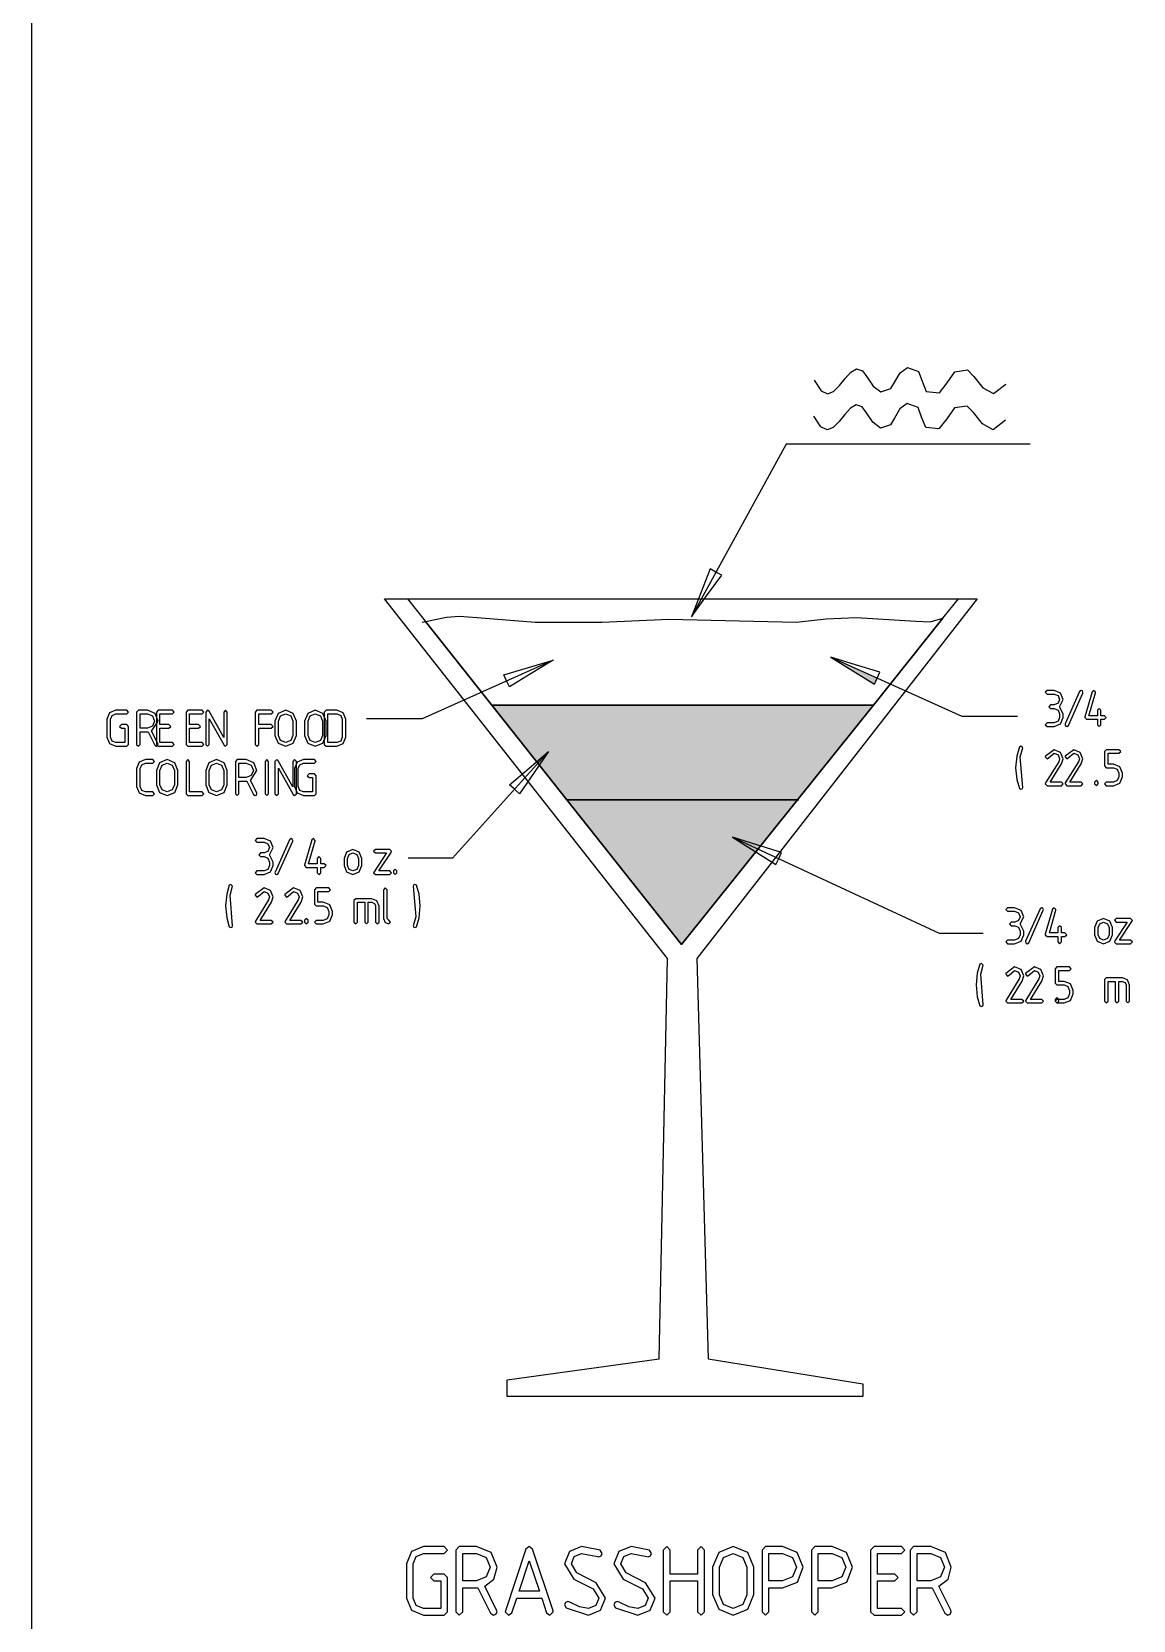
# Model space of a CAD drawing. Header units: metres. Extents: x 0 to 16.5, y 0 to 11.5.
# Drawn here: x 0.01 to 1.559, y 4.437 to 6.672 of the extents above; entities that cross this region are included whole.
import ezdxf

# ---------------------------------------------------------------- set-up
doc = ezdxf.new("R2010")
doc.units = ezdxf.units.M
for name, color, linetype in [('creme de cacao', 36, 'Continuous'), ('fresh cream', 141, 'Continuous'), ('white creme de menthe', 92, 'Continuous')]:
    doc.layers.add(name, color=color, linetype=linetype)

msp = doc.modelspace()

# ---------------------------------------------------------------- hatches: boundary and pattern name
at = {"layer": 'creme de cacao'}
h = msp.add_hatch(dxfattribs=at)
h.set_pattern_fill('TRIANG', color=256, scale=0.0084, style=0)
h.set_pattern_definition([(60, (13.34242, 6.196696), (-0.040005, 0.0692907), [0.040005, -0.040005]), (120, (13.34242, 6.196696), (-0.08001, 4e-11), [0.040005, -0.040005]), (0, (13.32242, 6.23134), (0.040005, 0.0692907), [0.040005, -0.040005])])
h.paths.add_polyline_path([(1.194, 5.7245), (0.6573, 5.7245), (0.7203, 5.6449), (0.7371, 5.6593), (0.724, 5.6402), (0.7629, 5.5911), (1.0871, 5.5911)])
h.paths.add_polyline_path([(0.7371, 5.6593), (0.7221, 5.6426), (0.724, 5.6402)], flags=17)
h.paths.add_polyline_path([(0.7371, 5.6593), (0.7203, 5.6449), (0.7221, 5.6426)], flags=17)
h.paths.add_polyline_path([(9.1243, 10.3959), (8.9564, 10.3959), (8.8401, 10.3959), (8.66, 10.3959), (8.727, 10.3112), (8.731, 10.313), (8.7271, 10.3216), (8.7618, 10.332), (8.7963, 10.3424), (8.7656, 10.3235), (8.7349, 10.3046), (8.731, 10.313), (8.727, 10.3112), (8.7515, 10.2802), (8.7516, 10.2802), (9.0314, 10.2802)])
h.paths.add_polyline_path([(8.7656, 10.3235), (8.7963, 10.3424), (8.731, 10.313), (8.731, 10.313), (8.7349, 10.3046)], flags=17)
h.paths.add_polyline_path([(8.7963, 10.3424), (8.7618, 10.332), (8.7271, 10.3216), (8.731, 10.313)], flags=17)
h.paths.add_polyline_path([(15.4997, 6.1064), (15.1024, 6.1064), (15.1024, 5.9365), (15.4997, 5.9365)])
at = {"layer": 'fresh cream'}
h = msp.add_hatch(dxfattribs=at)
h.set_pattern_fill('ZIGZAG', color=256, scale=0.01, angle=45, style=0)
h.set_pattern_definition([(45, (0.762912, 3.02701), (3e-18, 0.04490128), [0.03175, -0.03175]), (135, (0.785363, 3.04946), (-0.04490128, 3e-18), [0.03175, -0.03175])])
h.paths.add_polyline_path([(15.4997, 6.3445), (15.1024, 6.3445), (15.1024, 6.1745), (15.4997, 6.1745)])
h.paths.add_polyline_path([(10.6548, 3.1755), (10.6526, 3.1668), (10.619, 3.1802), (10.5855, 3.1937), (10.6214, 3.1893), (10.6572, 3.1848), (10.6548, 3.1755), (10.7982, 3.138), (10.7911, 3.2102), (10.7815, 3.2981), (10.2831, 3.2981), (10.2756, 3.212), (10.2699, 3.1333), (10.267, 3.0692), (10.2678, 3.027), (10.8034, 3.027), (10.804, 3.0322), (10.8036, 3.069), (10.7989, 3.131), (10.7982, 3.138)])
h.paths.add_polyline_path([(10.6548, 3.1755), (10.5855, 3.1937), (10.619, 3.1802), (10.6526, 3.1668)], flags=17)
h.paths.add_polyline_path([(10.6572, 3.1848), (10.6214, 3.1893), (10.5855, 3.1937), (10.6548, 3.1755), (10.6549, 3.1758)], flags=17)
h.paths.add_polyline_path([(1.0286, 5.5181), (1.0263, 5.5195), (0.9958, 5.5389), (1.0302, 5.528), (1.0353, 5.5264), (1.0871, 5.5911), (0.7629, 5.5911), (0.924, 5.3876)])
h.paths.add_polyline_path([(1.0302, 5.528), (0.9958, 5.5389), (1.0318, 5.5221), (1.0353, 5.5264)], flags=17)
h.paths.add_polyline_path([(0.9958, 5.5389), (1.0263, 5.5195), (1.0286, 5.5181), (1.0318, 5.5221)], flags=17)
h.paths.add_polyline_path([(9.0314, 10.2802), (8.7516, 10.2802), (8.8907, 10.1044), (8.9654, 10.1978), (8.9629, 10.1989), (8.9591, 10.1905), (8.9283, 10.2094), (8.8976, 10.2283), (8.9322, 10.2179), (8.9667, 10.2075), (8.9629, 10.1989), (8.9654, 10.1978)])
h.paths.add_polyline_path([(8.9667, 10.2075), (8.9322, 10.2179), (8.8976, 10.2283), (8.9629, 10.1989)], flags=17)
h.paths.add_polyline_path([(8.9629, 10.1989), (8.9667, 10.2075), (8.9322, 10.2179), (8.8976, 10.2283), (8.9283, 10.2094), (8.9591, 10.1905)], flags=17)
at = {"layer": 'white creme de menthe'}
h = msp.add_hatch(dxfattribs=at)
h.set_pattern_fill('ANSI36', color=256, scale=0.008, style=0)
h.set_pattern_definition([(45, (0.564074, 3.17215), (0.013470384, 0.04939141), [0.0635, -0.0127, 0, -0.0127])])
h.paths.add_polyline_path([(1.2032, 5.7708), (1.1686, 5.7812), (1.1341, 5.7917), (1.1994, 5.7623)], flags=16)
h.paths.add_polyline_path([(1.2032, 5.7708), (1.1686, 5.7812), (1.1341, 5.7917), (1.1648, 5.7727), (1.1955, 5.7538), (1.1994, 5.7623)], flags=17)
h.paths.add_polyline_path([(1.1648, 5.7727), (1.1341, 5.7917), (1.1686, 5.7812), (1.2032, 5.7708), (1.1994, 5.7623), (1.2177, 5.7541), (1.2918, 5.8466), (1.2738, 5.8418), (1.2538, 5.8427), (1.1698, 5.8475), (1.1276, 5.8459), (1.0852, 5.8412), (0.9061, 5.8452), (0.8127, 5.8411), (0.7185, 5.8412), (0.6369, 5.8478), (0.6243, 5.8486), (0.6118, 5.8494), (0.5936, 5.8481), (0.5641, 5.8423), (0.6573, 5.7245), (1.194, 5.7245), (1.2177, 5.7541), (1.1994, 5.7623), (1.1955, 5.7538)])
h.paths.add_polyline_path([(0.6744, 5.7671), (0.6782, 5.7585), (0.682, 5.7501), (0.7128, 5.769), (0.7435, 5.7879), (0.7089, 5.7775)], flags=16)
h.paths.add_polyline_path([(12.6642, 8.2301), (12.6631, 8.2309), (12.6453, 8.2261), (12.6255, 8.2269), (12.5419, 8.2318), (12.4999, 8.2302), (12.4577, 8.2255), (12.2797, 8.2294), (12.1868, 8.2254), (12.0931, 8.2255), (12.0119, 8.2321), (11.9991, 8.2329), (11.9861, 8.2337), (11.9667, 8.2321), (11.9348, 8.2255), (11.9313, 8.2229), (12.0481, 8.0754), (12.5403, 8.0754)])
h.paths.add_polyline_path([(12.4303, 8.1749), (12.4618, 8.1573), (12.4933, 8.1397), (12.4878, 8.1322), (12.4823, 8.1247), (12.4562, 8.1498)], flags=16)
h.paths.add_polyline_path([(12.4618, 8.1573), (12.4303, 8.1749), (12.4878, 8.1322), (12.4878, 8.1322), (12.4933, 8.1397)], flags=16)
h.paths.add_polyline_path([(12.4303, 8.1749), (12.4562, 8.1498), (12.4823, 8.1247), (12.4878, 8.1322)], flags=0)
h.paths.add_polyline_path([(13.8208, 5.3925), (13.4233, 5.3925), (13.4233, 5.2225), (13.8208, 5.2225)])
h.paths.add_polyline_path([(9.2413, 3.2237), (9.1029, 3.2517), (9.1011, 3.2427), (9.0668, 3.2542), (9.0327, 3.2658), (9.0687, 3.2634), (9.1048, 3.2609), (9.1029, 3.2517), (9.2413, 3.2237), (9.2345, 3.2878), (8.7339, 3.2878), (8.7243, 3.1721), (9.2469, 3.1721)])
h.paths.add_polyline_path([(9.0327, 3.2658), (9.0668, 3.2542), (9.1011, 3.2427), (9.1029, 3.2517)], flags=17)
h.paths.add_polyline_path([(9.1048, 3.2609), (9.0687, 3.2634), (9.0327, 3.2658), (9.1029, 3.2517), (9.1029, 3.2518)], flags=17)
h.paths.add_polyline_path([(1.1341, 5.7917), (1.1686, 5.7812), (1.2032, 5.7708), (1.1994, 5.7623), (1.2177, 5.7541), (1.2918, 5.8466), (1.2738, 5.8418), (1.2538, 5.8427), (1.1698, 5.8475), (1.1276, 5.8459), (1.0852, 5.8412), (0.9061, 5.8452), (0.8127, 5.8411), (0.7185, 5.8412), (0.6369, 5.8478), (0.6243, 5.8486), (0.6118, 5.8494), (0.5936, 5.8481), (0.5641, 5.8423), (0.6429, 5.7427), (0.6782, 5.7585), (0.6744, 5.7671), (0.7089, 5.7775), (0.7435, 5.7879), (0.7128, 5.769), (0.682, 5.7501), (0.6782, 5.7585), (0.6429, 5.7427), (0.6573, 5.7245), (1.194, 5.7245), (1.2177, 5.7541), (1.1994, 5.7623), (1.1955, 5.7538), (1.1648, 5.7727)])

# ---------------------------------------------------------------- linework, layer by layer
for points in [[(0.0104, 11.5461), (16.5118, 11.5461), (16.5118, 0.0104), (0.0104, 0.0104), (0.0104, 11.5461)], [(0.9644, 5.9161), (0.9513, 5.8824), (0.9382, 5.8488), (0.9594, 5.878), (0.9807, 5.9071), (0.9726, 5.9116), (0.9644, 5.9161)], [(0.9644, 5.9161), (0.9513, 5.8824), (0.9382, 5.8488), (0.9594, 5.878), (0.9807, 5.9071), (0.9726, 5.9116), (0.9644, 5.9161)], [(1.3138, 5.874), (1.3398, 5.874), (0.9457, 5.368), (0.9614, 4.8051), (1.179, 4.7699), (1.179, 4.7521), (0.6789, 4.7521), (0.6789, 4.7757), (0.8927, 4.8051), (0.9044, 5.368), (0.5063, 5.874), (0.539, 5.874), (1.3138, 5.874)], [(1.2918, 5.8466), (1.194, 5.7245), (0.6573, 5.7245), (0.5641, 5.8423), (0.5936, 5.8481), (0.6118, 5.8494), (0.6243, 5.8486), (0.6369, 5.8478), (0.7185, 5.8412), (0.8127, 5.8411), (0.9061, 5.8452), (1.0852, 5.8412), (1.1276, 5.8459), (1.1698, 5.8475), (1.2538, 5.8427), (1.2738, 5.8418), (1.2918, 5.8466)], [(0.6782, 5.7585), (0.6744, 5.7671), (0.7089, 5.7775), (0.7435, 5.7879), (0.7128, 5.769), (0.682, 5.7501), (0.6782, 5.7585)], [(0.6782, 5.7585), (0.6744, 5.7671), (0.7089, 5.7775), (0.7435, 5.7879), (0.7128, 5.769), (0.682, 5.7501), (0.6782, 5.7585)], [(1.1994, 5.7623), (1.2032, 5.7708), (1.1686, 5.7812), (1.1341, 5.7917), (1.1648, 5.7727), (1.1955, 5.7538), (1.1994, 5.7623)], [(1.1994, 5.7623), (1.2032, 5.7708), (1.1686, 5.7812), (1.1341, 5.7917), (1.1648, 5.7727), (1.1955, 5.7538), (1.1994, 5.7623)], [(1.4536, 5.7176), (1.4558, 5.7122), (1.4558, 5.7071), (1.4536, 5.7017), (1.4482, 5.6995), (1.4381, 5.6995), (1.4356, 5.6969), (1.4381, 5.6944), (1.4482, 5.6944), (1.4571, 5.6981), (1.4608, 5.7071), (1.4608, 5.7122), (1.4558, 5.7223), (1.4608, 5.7324), (1.4571, 5.7414), (1.4482, 5.7451), (1.4381, 5.7451), (1.4356, 5.7425), (1.4381, 5.74), (1.4482, 5.74), (1.4536, 5.7378), (1.4558, 5.7324), (1.4536, 5.727), (1.4483, 5.7248), (1.4432, 5.7248), (1.4407, 5.7223), (1.4432, 5.7198), (1.4483, 5.7198), (1.4536, 5.7176)], [(1.4641, 5.6952), (1.4659, 5.6944), (1.4682, 5.6959), (1.4884, 5.7415), (1.4886, 5.7425), (1.4879, 5.7444), (1.4861, 5.7451), (1.4838, 5.7435), (1.4636, 5.698), (1.4634, 5.6969), (1.4641, 5.6952)], [(1.4936, 5.7046), (1.5089, 5.7046), (1.5089, 5.6969), (1.5114, 5.6944), (1.5139, 5.6969), (1.5139, 5.7046), (1.5189, 5.7046), (1.5215, 5.7071), (1.5189, 5.7096), (1.5139, 5.7096), (1.5139, 5.7172), (1.5114, 5.7197), (1.5089, 5.7172), (1.5089, 5.7096), (1.497, 5.7096), (1.5061, 5.7417), (1.5063, 5.7425), (1.5037, 5.7451), (1.5014, 5.7432), (1.4912, 5.7078), (1.4911, 5.7071), (1.4936, 5.7046)], [(1.194, 5.7245), (1.0871, 5.5911), (0.7629, 5.5911), (0.6573, 5.7245), (1.194, 5.7245)], [(0.1234, 5.6739), (0.1211, 5.6793), (0.1211, 5.7046), (0.1234, 5.7101), (0.1287, 5.7122), (0.144, 5.7122), (0.1465, 5.7147), (0.144, 5.7173), (0.1287, 5.7173), (0.1198, 5.7136), (0.1162, 5.7046), (0.1162, 5.6793), (0.1198, 5.6704), (0.1287, 5.6667), (0.144, 5.6667), (0.1465, 5.6692), (0.1465, 5.6945), (0.144, 5.6971), (0.1364, 5.6971), (0.1338, 5.6945), (0.1364, 5.692), (0.1415, 5.692), (0.1415, 5.6717), (0.1287, 5.6717), (0.1234, 5.6739)], [(0.1882, 5.702), (0.1838, 5.7129), (0.173, 5.7173), (0.1603, 5.7173), (0.1578, 5.7147), (0.1578, 5.6692), (0.1603, 5.6667), (0.1628, 5.6692), (0.1628, 5.6869), (0.173, 5.6869), (0.1739, 5.6869), (0.1834, 5.6681), (0.1857, 5.6667), (0.1874, 5.6674), (0.1882, 5.6692), (0.1878, 5.6704), (0.179, 5.688), (0.1882, 5.702)], [(0.173, 5.7122), (0.1802, 5.7092), (0.1832, 5.7021), (0.1802, 5.6949), (0.173, 5.6919), (0.1628, 5.6919), (0.1628, 5.7122), (0.173, 5.7122)], [(0.1881, 5.6667), (0.2083, 5.6667), (0.2108, 5.6692), (0.2083, 5.6717), (0.1906, 5.6717), (0.1906, 5.692), (0.2033, 5.692), (0.2058, 5.6945), (0.2033, 5.6971), (0.1906, 5.6971), (0.1906, 5.7122), (0.2083, 5.7122), (0.2108, 5.7147), (0.2083, 5.7173), (0.1881, 5.7173), (0.1856, 5.7147), (0.1856, 5.6692), (0.1881, 5.6667)], [(0.2298, 5.6667), (0.25, 5.6667), (0.2525, 5.6692), (0.25, 5.6717), (0.2323, 5.6717), (0.2323, 5.692), (0.245, 5.692), (0.2475, 5.6945), (0.245, 5.6971), (0.2323, 5.6971), (0.2323, 5.7122), (0.25, 5.7122), (0.2525, 5.7147), (0.25, 5.7173), (0.2298, 5.7173), (0.2273, 5.7147), (0.2273, 5.6692), (0.2298, 5.6667)], [(0.2599, 5.7158), (0.2575, 5.7173), (0.255, 5.7147), (0.255, 5.6692), (0.2575, 5.6667), (0.26, 5.6692), (0.26, 5.7051), (0.2808, 5.668), (0.2829, 5.6667), (0.2854, 5.6692), (0.2854, 5.7147), (0.2829, 5.7173), (0.2804, 5.7147), (0.2804, 5.679), (0.2599, 5.7158)], [(0.327, 5.6667), (0.3295, 5.6692), (0.3295, 5.692), (0.3472, 5.692), (0.3497, 5.6945), (0.3472, 5.6971), (0.3295, 5.6971), (0.3295, 5.7122), (0.3472, 5.7122), (0.3497, 5.7147), (0.3472, 5.7173), (0.327, 5.7173), (0.3245, 5.7147), (0.3245, 5.6692), (0.327, 5.6667)], [(0.3826, 5.7021), (0.3782, 5.7129), (0.3675, 5.7173), (0.3567, 5.7128), (0.3523, 5.7021), (0.3523, 5.6819), (0.3567, 5.6711), (0.3675, 5.6667), (0.3781, 5.6711), (0.3826, 5.6819), (0.3826, 5.7021)], [(0.3746, 5.6746), (0.3675, 5.6717), (0.3602, 5.6746), (0.3573, 5.6818), (0.3573, 5.7021), (0.3602, 5.7094), (0.3675, 5.7122), (0.3746, 5.7094), (0.3776, 5.7021), (0.3776, 5.6818), (0.3746, 5.6746)], [(0.4243, 5.7021), (0.4199, 5.7129), (0.4091, 5.7173), (0.3984, 5.7128), (0.3939, 5.7021), (0.3939, 5.6819), (0.3984, 5.6711), (0.4091, 5.6667), (0.4198, 5.6711), (0.4243, 5.6819), (0.4243, 5.7021)], [(0.4163, 5.6746), (0.4091, 5.6717), (0.4019, 5.6746), (0.3989, 5.6818), (0.3989, 5.7021), (0.4019, 5.7094), (0.4091, 5.7122), (0.4163, 5.7094), (0.4193, 5.7021), (0.4193, 5.6818), (0.4163, 5.6746)], [(0.4217, 5.6692), (0.4242, 5.6667), (0.4394, 5.6667), (0.4484, 5.6704), (0.452, 5.6793), (0.452, 5.7046), (0.4484, 5.7136), (0.4394, 5.7173), (0.4242, 5.7173), (0.4217, 5.7147), (0.4217, 5.6692)], [(0.4394, 5.7122), (0.4448, 5.7101), (0.447, 5.7046), (0.447, 5.6793), (0.4448, 5.6739), (0.4394, 5.6717), (0.4267, 5.6717), (0.4267, 5.7122), (0.4394, 5.7122)], [(0.6893, 5.6061), (0.6824, 5.6123), (0.7098, 5.6358), (0.7371, 5.6593), (0.7167, 5.6297), (0.6963, 5.5999), (0.6893, 5.6061)], [(0.6893, 5.6061), (0.6824, 5.6123), (0.7098, 5.6358), (0.7371, 5.6593), (0.7167, 5.6297), (0.6963, 5.5999), (0.6893, 5.6061)], [(1.4004, 5.6516), (1.404, 5.6642), (1.4014, 5.6667), (1.3993, 5.6656), (1.3956, 5.6529), (1.3939, 5.6364), (1.3956, 5.6199), (1.3993, 5.6073), (1.4014, 5.6061), (1.4033, 5.6069), (1.404, 5.6086), (1.4004, 5.6516)], [(1.4358, 5.6526), (1.4356, 5.6516), (1.4381, 5.649), (1.4403, 5.6503), (1.4482, 5.6567), (1.4536, 5.6544), (1.4558, 5.6491), (1.4546, 5.6449), (1.436, 5.615), (1.4356, 5.6136), (1.4381, 5.6111), (1.4583, 5.6111), (1.4608, 5.6136), (1.4583, 5.6162), (1.4426, 5.6162), (1.4586, 5.6418), (1.4608, 5.6491), (1.4571, 5.658), (1.4482, 5.6617), (1.4358, 5.6526)], [(1.4636, 5.6526), (1.4634, 5.6516), (1.4659, 5.649), (1.468, 5.6503), (1.476, 5.6567), (1.4814, 5.6544), (1.4836, 5.6491), (1.4824, 5.6449), (1.4638, 5.615), (1.4634, 5.6136), (1.4659, 5.6111), (1.4861, 5.6111), (1.4886, 5.6136), (1.4861, 5.6162), (1.4704, 5.6162), (1.4863, 5.6418), (1.4886, 5.6491), (1.4849, 5.658), (1.476, 5.6617), (1.4636, 5.6526)], [(1.5214, 5.6364), (1.5315, 5.6364), (1.5369, 5.6343), (1.5392, 5.6288), (1.5392, 5.6238), (1.5369, 5.6183), (1.5315, 5.6162), (1.5214, 5.6162), (1.5189, 5.6136), (1.5214, 5.6111), (1.5315, 5.6111), (1.5405, 5.6148), (1.5442, 5.6238), (1.5442, 5.6288), (1.5405, 5.6378), (1.5315, 5.6415), (1.5239, 5.6415), (1.5239, 5.6567), (1.5392, 5.6567), (1.5417, 5.6592), (1.5392, 5.6617), (1.5214, 5.6617), (1.5189, 5.6592), (1.5189, 5.6389), (1.5214, 5.6364)], [(0.1704, 5.6479), (0.1615, 5.6441), (0.1578, 5.6352), (0.1578, 5.6099), (0.1615, 5.6009), (0.1704, 5.5972), (0.1806, 5.5972), (0.1831, 5.5997), (0.1806, 5.6023), (0.1704, 5.6023), (0.165, 5.6044), (0.1628, 5.6099), (0.1628, 5.6352), (0.165, 5.6406), (0.1704, 5.6428), (0.1806, 5.6428), (0.1831, 5.6453), (0.1806, 5.6479), (0.1704, 5.6479)], [(0.2159, 5.6327), (0.2115, 5.6434), (0.2008, 5.6479), (0.19, 5.6433), (0.1856, 5.6327), (0.1856, 5.6125), (0.19, 5.6017), (0.2008, 5.5972), (0.2115, 5.6017), (0.2159, 5.6125), (0.2159, 5.6327)], [(0.208, 5.6051), (0.2008, 5.6023), (0.1936, 5.6051), (0.1906, 5.6124), (0.1906, 5.6327), (0.1936, 5.6399), (0.2008, 5.6428), (0.208, 5.6399), (0.2109, 5.6327), (0.2109, 5.6124), (0.208, 5.6051)], [(0.2273, 5.5997), (0.2298, 5.5972), (0.25, 5.5972), (0.2525, 5.5997), (0.25, 5.6023), (0.2323, 5.6023), (0.2323, 5.6453), (0.2298, 5.6479), (0.2273, 5.6453), (0.2273, 5.5997)], [(0.2854, 5.6327), (0.281, 5.6434), (0.2702, 5.6479), (0.2595, 5.6433), (0.255, 5.6327), (0.255, 5.6125), (0.2595, 5.6017), (0.2702, 5.5972), (0.2809, 5.6017), (0.2854, 5.6125), (0.2854, 5.6327)], [(0.2774, 5.6051), (0.2702, 5.6023), (0.263, 5.6051), (0.26, 5.6124), (0.26, 5.6327), (0.263, 5.6399), (0.2702, 5.6428), (0.2774, 5.6399), (0.2804, 5.6327), (0.2804, 5.6124), (0.2774, 5.6051)], [(0.327, 5.6326), (0.3226, 5.6434), (0.3119, 5.6479), (0.2992, 5.6479), (0.2967, 5.6453), (0.2967, 5.5997), (0.2992, 5.5972), (0.3017, 5.5997), (0.3017, 5.6175), (0.3119, 5.6175), (0.3128, 5.6175), (0.3223, 5.5986), (0.3245, 5.5972), (0.3263, 5.598), (0.327, 5.5997), (0.3267, 5.6009), (0.3179, 5.6185), (0.327, 5.6326)], [(0.3119, 5.6428), (0.3191, 5.6398), (0.322, 5.6327), (0.3191, 5.6255), (0.3119, 5.6225), (0.3017, 5.6225), (0.3017, 5.6428), (0.3119, 5.6428)], [(0.3434, 5.5997), (0.3434, 5.6453), (0.3409, 5.6479), (0.3384, 5.6453), (0.3384, 5.5997), (0.3409, 5.5972), (0.3434, 5.5997)], [(0.3571, 5.6463), (0.3548, 5.6479), (0.3523, 5.6453), (0.3523, 5.5997), (0.3548, 5.5972), (0.3573, 5.5997), (0.3573, 5.6357), (0.378, 5.5986), (0.3801, 5.5972), (0.3826, 5.5997), (0.3826, 5.6453), (0.3801, 5.6479), (0.3776, 5.6453), (0.3776, 5.6095), (0.3571, 5.6463)], [(0.3873, 5.6044), (0.385, 5.6099), (0.385, 5.6352), (0.3873, 5.6406), (0.3926, 5.6428), (0.4079, 5.6428), (0.4104, 5.6453), (0.4079, 5.6479), (0.3926, 5.6479), (0.3837, 5.6441), (0.38, 5.6352), (0.38, 5.6099), (0.3837, 5.6009), (0.3926, 5.5972), (0.4079, 5.5972), (0.4104, 5.5997), (0.4104, 5.6251), (0.4079, 5.6276), (0.4003, 5.6276), (0.3977, 5.6251), (0.4003, 5.6226), (0.4054, 5.6226), (0.4054, 5.6023), (0.3926, 5.6023), (0.3873, 5.6044)], [(1.505, 5.6136), (1.5075, 5.6111), (1.51, 5.6136), (1.51, 5.6162), (1.5075, 5.6187), (1.505, 5.6162), (1.505, 5.6136)], [(1.0871, 5.5911), (0.924, 5.3876), (0.7629, 5.5911), (1.0871, 5.5911)], [(0.3425, 5.5093), (0.3447, 5.5038), (0.3447, 5.4988), (0.3425, 5.4933), (0.3371, 5.4912), (0.327, 5.4912), (0.3245, 5.4886), (0.327, 5.4861), (0.3371, 5.4861), (0.346, 5.4898), (0.3497, 5.4988), (0.3497, 5.5038), (0.3447, 5.5139), (0.3497, 5.5241), (0.346, 5.533), (0.3371, 5.5367), (0.327, 5.5367), (0.3245, 5.5342), (0.327, 5.5317), (0.3371, 5.5317), (0.3425, 5.5295), (0.3447, 5.5241), (0.3425, 5.5187), (0.3372, 5.5165), (0.3321, 5.5165), (0.3296, 5.5139), (0.3321, 5.5114), (0.3372, 5.5114), (0.3425, 5.5093)], [(0.353, 5.4869), (0.3548, 5.4861), (0.3571, 5.4876), (0.3773, 5.5332), (0.3775, 5.5342), (0.3768, 5.536), (0.375, 5.5367), (0.3727, 5.5351), (0.3525, 5.4896), (0.3523, 5.4886), (0.353, 5.4869)], [(0.3964, 5.4962), (0.4116, 5.4962), (0.4116, 5.4886), (0.4142, 5.4861), (0.4167, 5.4886), (0.4167, 5.4962), (0.4217, 5.4962), (0.4243, 5.4988), (0.4217, 5.5012), (0.4167, 5.5012), (0.4167, 5.5088), (0.4142, 5.5114), (0.4116, 5.5088), (0.4116, 5.5012), (0.3997, 5.5012), (0.4089, 5.5334), (0.4091, 5.5342), (0.4065, 5.5367), (0.4041, 5.5348), (0.394, 5.4995), (0.3939, 5.4988), (0.3964, 5.4962)], [(0.4532, 5.4898), (0.4621, 5.4861), (0.471, 5.4898), (0.4747, 5.4988), (0.4747, 5.5088), (0.471, 5.5178), (0.4621, 5.5215), (0.4532, 5.5178), (0.4495, 5.5088), (0.4495, 5.4988), (0.4532, 5.4898)], [(0.4917, 5.4901), (0.4912, 5.4886), (0.4937, 5.4861), (0.5139, 5.4861), (0.5164, 5.4886), (0.5139, 5.4912), (0.4984, 5.4912), (0.516, 5.5174), (0.5164, 5.5189), (0.5139, 5.5215), (0.4937, 5.5215), (0.4912, 5.519), (0.4937, 5.5165), (0.5093, 5.5165), (0.4917, 5.4901)], [(1.0608, 5.5086), (1.0647, 5.5171), (1.0302, 5.528), (0.9958, 5.5389), (1.0263, 5.5195), (1.0568, 5.5002), (1.0608, 5.5086)], [(1.0608, 5.5086), (1.0647, 5.5171), (1.0302, 5.528), (0.9958, 5.5389), (1.0263, 5.5195), (1.0568, 5.5002), (1.0608, 5.5086)], [(0.4675, 5.4933), (0.4621, 5.4912), (0.4567, 5.4933), (0.4545, 5.4988), (0.4545, 5.5088), (0.4567, 5.5143), (0.4621, 5.5165), (0.4675, 5.5143), (0.4697, 5.5088), (0.4697, 5.4988), (0.4675, 5.4933)], [(0.5189, 5.4886), (0.5214, 5.4861), (0.5239, 5.4886), (0.5239, 5.4912), (0.5214, 5.4937), (0.5189, 5.4912), (0.5189, 5.4886)], [(0.2893, 5.4571), (0.2929, 5.4698), (0.2903, 5.4723), (0.2882, 5.4711), (0.2845, 5.4585), (0.2828, 5.442), (0.2845, 5.4255), (0.2882, 5.4128), (0.2903, 5.4116), (0.2922, 5.4124), (0.2929, 5.4142), (0.2893, 5.4571)], [(0.3247, 5.4582), (0.3245, 5.4571), (0.327, 5.4545), (0.3292, 5.4558), (0.3371, 5.4622), (0.3425, 5.46), (0.3447, 5.4546), (0.3435, 5.4504), (0.3249, 5.4206), (0.3245, 5.4192), (0.327, 5.4167), (0.3472, 5.4167), (0.3497, 5.4192), (0.3472, 5.4217), (0.3315, 5.4217), (0.3474, 5.4473), (0.3497, 5.4546), (0.346, 5.4636), (0.3371, 5.4673), (0.3247, 5.4582)], [(0.3664, 5.4582), (0.3662, 5.4571), (0.3687, 5.4545), (0.3708, 5.4558), (0.3787, 5.4622), (0.3842, 5.46), (0.3864, 5.4546), (0.3851, 5.4504), (0.3666, 5.4206), (0.3662, 5.4192), (0.3687, 5.4167), (0.3889, 5.4167), (0.3914, 5.4192), (0.3889, 5.4217), (0.3732, 5.4217), (0.3891, 5.4473), (0.3914, 5.4546), (0.3877, 5.4636), (0.3787, 5.4673), (0.3664, 5.4582)], [(0.4103, 5.442), (0.4204, 5.442), (0.4258, 5.4398), (0.4281, 5.4344), (0.4281, 5.4293), (0.4258, 5.4239), (0.4204, 5.4217), (0.4103, 5.4217), (0.4078, 5.4192), (0.4103, 5.4167), (0.4204, 5.4167), (0.4294, 5.4204), (0.4331, 5.4293), (0.4331, 5.4344), (0.4294, 5.4434), (0.4204, 5.4471), (0.4128, 5.4471), (0.4128, 5.4622), (0.4281, 5.4622), (0.4306, 5.4647), (0.4281, 5.4673), (0.4103, 5.4673), (0.4078, 5.4647), (0.4078, 5.4445), (0.4103, 5.442)], [(0.4634, 5.4495), (0.4634, 5.4192), (0.4659, 5.4167), (0.4685, 5.4192), (0.4685, 5.4471), (0.4786, 5.4471), (0.4786, 5.4192), (0.4811, 5.4167), (0.4836, 5.4192), (0.4836, 5.4471), (0.4887, 5.4471), (0.4922, 5.4455), (0.4937, 5.442), (0.4937, 5.4192), (0.4962, 5.4167), (0.4988, 5.4192), (0.4988, 5.4419), (0.4958, 5.4492), (0.4886, 5.452), (0.4659, 5.452), (0.4634, 5.4495)], [(0.505, 5.4243), (0.5072, 5.4187), (0.5126, 5.4167), (0.5151, 5.4192), (0.5125, 5.4218), (0.51, 5.4243), (0.51, 5.4647), (0.5075, 5.4673), (0.505, 5.4647), (0.505, 5.4243)], [(0.5503, 5.4268), (0.5467, 5.4142), (0.5475, 5.4124), (0.5493, 5.4116), (0.5514, 5.4128), (0.5552, 5.4255), (0.5568, 5.442), (0.5552, 5.4585), (0.5514, 5.4711), (0.5493, 5.4723), (0.5475, 5.4715), (0.5467, 5.4698), (0.5503, 5.4268)], [(1.3981, 5.4121), (1.4003, 5.4066), (1.4003, 5.4015), (1.3981, 5.3961), (1.3926, 5.3939), (1.3825, 5.3939), (1.38, 5.3914), (1.3825, 5.3889), (1.3926, 5.3889), (1.4016, 5.3926), (1.4053, 5.4015), (1.4053, 5.4066), (1.4003, 5.4167), (1.4053, 5.4269), (1.4016, 5.4358), (1.3926, 5.4395), (1.3825, 5.4395), (1.38, 5.437), (1.3825, 5.4345), (1.3926, 5.4345), (1.3981, 5.4323), (1.4003, 5.4269), (1.3981, 5.4214), (1.3927, 5.4193), (1.3876, 5.4193), (1.3852, 5.4167), (1.3876, 5.4142), (1.3927, 5.4142), (1.3981, 5.4121)], [(1.4086, 5.3896), (1.4104, 5.3889), (1.4126, 5.3903), (1.4328, 5.436), (1.4331, 5.437), (1.4324, 5.4388), (1.4306, 5.4395), (1.4283, 5.4379), (1.408, 5.3924), (1.4078, 5.3914), (1.4086, 5.3896)], [(1.4381, 5.399), (1.4533, 5.399), (1.4533, 5.3914), (1.4558, 5.3889), (1.4583, 5.3914), (1.4583, 5.399), (1.4633, 5.399), (1.4659, 5.4015), (1.4633, 5.404), (1.4583, 5.404), (1.4583, 5.4116), (1.4558, 5.4142), (1.4533, 5.4116), (1.4533, 5.404), (1.4414, 5.404), (1.4506, 5.4362), (1.4507, 5.437), (1.4482, 5.4395), (1.4458, 5.4376), (1.4357, 5.4022), (1.4356, 5.4015), (1.4381, 5.399)], [(0.3939, 5.4192), (0.3964, 5.4167), (0.3989, 5.4192), (0.3989, 5.4218), (0.3964, 5.4243), (0.3939, 5.4218), (0.3939, 5.4192)], [(1.5087, 5.3926), (1.5176, 5.3889), (1.5266, 5.3926), (1.5303, 5.4015), (1.5303, 5.4116), (1.5266, 5.4206), (1.5176, 5.4243), (1.5087, 5.4206), (1.505, 5.4116), (1.505, 5.4015), (1.5087, 5.3926)], [(1.5231, 5.3961), (1.5176, 5.3939), (1.5123, 5.3961), (1.51, 5.4015), (1.51, 5.4116), (1.5123, 5.417), (1.5176, 5.4193), (1.5231, 5.417), (1.5253, 5.4116), (1.5253, 5.4015), (1.5231, 5.3961)], [(1.5334, 5.3929), (1.5328, 5.3913), (1.5353, 5.3889), (1.5556, 5.3889), (1.5581, 5.3914), (1.5556, 5.3939), (1.5401, 5.3939), (1.5576, 5.4202), (1.5581, 5.4216), (1.5556, 5.4243), (1.5353, 5.4243), (1.5328, 5.4218), (1.5353, 5.4193), (1.5509, 5.4193), (1.5334, 5.3929)], [(1.3449, 5.346), (1.3485, 5.3587), (1.3459, 5.3612), (1.3438, 5.36), (1.34, 5.3474), (1.3384, 5.3309), (1.34, 5.3144), (1.3438, 5.3017), (1.3459, 5.3005), (1.3477, 5.3013), (1.3485, 5.3031), (1.3449, 5.346)], [(1.3803, 5.3471), (1.38, 5.346), (1.3825, 5.3434), (1.3847, 5.3447), (1.3926, 5.3511), (1.3981, 5.3488), (1.4003, 5.3435), (1.399, 5.3393), (1.3805, 5.3095), (1.38, 5.3081), (1.3825, 5.3056), (1.4028, 5.3056), (1.4053, 5.3081), (1.4028, 5.3106), (1.3871, 5.3106), (1.403, 5.3362), (1.4053, 5.3435), (1.4016, 5.3525), (1.3926, 5.3562), (1.3803, 5.3471)], [(1.408, 5.3471), (1.4078, 5.346), (1.4103, 5.3434), (1.4125, 5.3447), (1.4204, 5.3511), (1.4258, 5.3488), (1.4281, 5.3435), (1.4268, 5.3393), (1.4083, 5.3095), (1.4078, 5.3081), (1.4103, 5.3056), (1.4306, 5.3056), (1.4331, 5.3081), (1.4306, 5.3106), (1.4149, 5.3106), (1.4308, 5.3362), (1.4331, 5.3435), (1.4294, 5.3525), (1.4204, 5.3562), (1.408, 5.3471)], [(1.452, 5.3309), (1.4621, 5.3309), (1.4674, 5.3287), (1.4697, 5.3233), (1.4697, 5.3182), (1.4675, 5.3128), (1.4621, 5.3106), (1.452, 5.3106), (1.4495, 5.3081), (1.452, 5.3056), (1.4621, 5.3056), (1.471, 5.3092), (1.4747, 5.3182), (1.4747, 5.3233), (1.471, 5.3323), (1.4621, 5.3359), (1.4545, 5.3359), (1.4545, 5.3511), (1.4697, 5.3511), (1.4722, 5.3536), (1.4697, 5.3562), (1.452, 5.3562), (1.4495, 5.3536), (1.4495, 5.3334), (1.452, 5.3309)], [(1.519, 5.3384), (1.519, 5.3081), (1.5215, 5.3056), (1.524, 5.3081), (1.524, 5.3359), (1.5341, 5.3359), (1.5341, 5.3081), (1.5366, 5.3056), (1.5392, 5.3081), (1.5392, 5.3359), (1.5443, 5.3359), (1.5478, 5.3344), (1.5493, 5.3309), (1.5493, 5.3081), (1.5518, 5.3056), (1.5543, 5.3081), (1.5543, 5.3308), (1.5514, 5.3381), (1.5442, 5.3409), (1.5215, 5.3409), (1.519, 5.3384)], [(1.4495, 5.3081), (1.452, 5.3056), (1.4545, 5.3081), (1.4545, 5.3106), (1.452, 5.3132), (1.4495, 5.3106), (1.4495, 5.3081)], [(0.5511, 4.4582), (0.5469, 4.4685), (0.5469, 4.5168), (0.5511, 4.5272), (0.5614, 4.5314), (0.5904, 4.5314), (0.5952, 4.5361), (0.5904, 4.5409), (0.5614, 4.5409), (0.5444, 4.5339), (0.5373, 4.5168), (0.5373, 4.4685), (0.5444, 4.4515), (0.5614, 4.4444), (0.5904, 4.4444), (0.5952, 4.4492), (0.5952, 4.4976), (0.5904, 4.5023), (0.576, 4.5023), (0.5712, 4.4976), (0.576, 4.4927), (0.5857, 4.4927), (0.5857, 4.454), (0.5614, 4.454), (0.5511, 4.4582)], [(0.6647, 4.5119), (0.6563, 4.5326), (0.6358, 4.5409), (0.6116, 4.5409), (0.6068, 4.5361), (0.6068, 4.4492), (0.6116, 4.4444), (0.6164, 4.4492), (0.6164, 4.483), (0.6358, 4.483), (0.6376, 4.483), (0.6555, 4.4471), (0.6599, 4.4444), (0.6632, 4.446), (0.6647, 4.4492), (0.6641, 4.4515), (0.6474, 4.4851), (0.6603, 4.4953), (0.6647, 4.5119)], [(0.7435, 4.4507), (0.7147, 4.5372), (0.7101, 4.5409), (0.7051, 4.5371), (0.6764, 4.4507), (0.6762, 4.4492), (0.681, 4.4444), (0.6855, 4.4478), (0.6924, 4.4685), (0.7275, 4.4685), (0.7344, 4.4478), (0.7389, 4.4444), (0.7437, 4.4492), (0.7435, 4.4507)], [(0.8041, 4.4899), (0.7771, 4.5038), (0.7692, 4.5168), (0.7733, 4.527), (0.7836, 4.5314), (0.8058, 4.5269), (0.8077, 4.5264), (0.8112, 4.5278), (0.8127, 4.5312), (0.8097, 4.5357), (0.7836, 4.5409), (0.7666, 4.5339), (0.7595, 4.5168), (0.7726, 4.4953), (0.7998, 4.4814), (0.8079, 4.4685), (0.8037, 4.4582), (0.7934, 4.454), (0.7805, 4.4561), (0.7672, 4.4628), (0.7644, 4.4638), (0.7611, 4.4622), (0.7595, 4.4589), (0.7617, 4.4549), (0.7934, 4.4444), (0.8104, 4.4515), (0.8174, 4.4685), (0.8041, 4.4899)], [(0.8736, 4.4899), (0.8465, 4.5038), (0.8386, 4.5168), (0.8428, 4.527), (0.8531, 4.5314), (0.8752, 4.5269), (0.8772, 4.5264), (0.8806, 4.5278), (0.8821, 4.5312), (0.8791, 4.5357), (0.8531, 4.5409), (0.836, 4.5339), (0.829, 4.5168), (0.842, 4.4953), (0.8692, 4.4814), (0.8773, 4.4685), (0.8732, 4.4582), (0.8628, 4.454), (0.8499, 4.4561), (0.8366, 4.4628), (0.8338, 4.4638), (0.8305, 4.4622), (0.829, 4.4589), (0.8311, 4.4549), (0.8628, 4.4444), (0.8799, 4.4515), (0.8869, 4.4685), (0.8736, 4.4899)], [(0.9033, 4.4444), (0.908, 4.4492), (0.908, 4.4927), (0.9468, 4.4927), (0.9468, 4.4492), (0.9516, 4.4444), (0.9563, 4.4492), (0.9563, 4.5361), (0.9516, 4.5409), (0.9468, 4.5361), (0.9468, 4.5023), (0.908, 4.5023), (0.908, 4.5361), (0.9033, 4.5409), (0.8984, 4.5361), (0.8984, 4.4492), (0.9033, 4.4444)], [(1.0258, 4.512), (1.0174, 4.5326), (0.9969, 4.5409), (0.9765, 4.5324), (0.9679, 4.512), (0.9679, 4.4735), (0.9765, 4.453), (0.9969, 4.4444), (1.0172, 4.453), (1.0258, 4.4735), (1.0258, 4.512)], [(1.0373, 4.5361), (1.0373, 4.4492), (1.0422, 4.4444), (1.0469, 4.4492), (1.0469, 4.483), (1.0662, 4.483), (1.0871, 4.4911), (1.0952, 4.512), (1.0869, 4.5326), (1.0663, 4.5409), (1.0422, 4.5409), (1.0373, 4.5361)], [(1.1068, 4.5361), (1.1068, 4.4492), (1.1116, 4.4444), (1.1164, 4.4492), (1.1164, 4.483), (1.1357, 4.483), (1.1566, 4.4911), (1.1647, 4.512), (1.1563, 4.5326), (1.1358, 4.5409), (1.1116, 4.5409), (1.1068, 4.5361)], [(1.1949, 4.4444), (1.2335, 4.4444), (1.2383, 4.4492), (1.2335, 4.454), (1.1997, 4.454), (1.1997, 4.4927), (1.224, 4.4927), (1.2287, 4.4976), (1.224, 4.5023), (1.1997, 4.5023), (1.1997, 4.5314), (1.2335, 4.5314), (1.2383, 4.5361), (1.2335, 4.5409), (1.1949, 4.5409), (1.1901, 4.5361), (1.1901, 4.4492), (1.1949, 4.4444)], [(1.3035, 4.5119), (1.2952, 4.5326), (1.2747, 4.5409), (1.2505, 4.5409), (1.2457, 4.5361), (1.2457, 4.4492), (1.2505, 4.4444), (1.2553, 4.4492), (1.2553, 4.483), (1.2747, 4.483), (1.2765, 4.483), (1.2944, 4.4471), (1.2988, 4.4444), (1.3021, 4.446), (1.3035, 4.4492), (1.303, 4.4515), (1.2862, 4.4851), (1.2992, 4.4953), (1.3035, 4.5119)], [(0.6358, 4.5314), (0.6494, 4.5257), (0.6551, 4.512), (0.6494, 4.4983), (0.6358, 4.4926), (0.6164, 4.4926), (0.6164, 4.5314), (0.6358, 4.5314)], [(0.7242, 4.4781), (0.6957, 4.4781), (0.7101, 4.5211), (0.7242, 4.4781)], [(1.0105, 4.4595), (0.9969, 4.454), (0.9832, 4.4595), (0.9775, 4.4733), (0.9775, 4.512), (0.9832, 4.5258), (0.9969, 4.5314), (1.0105, 4.5258), (1.0162, 4.512), (1.0162, 4.4733), (1.0105, 4.4595)], [(1.0663, 4.5314), (1.08, 4.5257), (1.0857, 4.512), (1.08, 4.4983), (1.0663, 4.4926), (1.0469, 4.4926), (1.0469, 4.5314), (1.0663, 4.5314)], [(1.1358, 4.5314), (1.1494, 4.5257), (1.1551, 4.512), (1.1494, 4.4983), (1.1358, 4.4926), (1.1164, 4.4926), (1.1164, 4.5314), (1.1358, 4.5314)], [(1.2747, 4.5314), (1.2883, 4.5257), (1.294, 4.512), (1.2883, 4.4983), (1.2747, 4.4926), (1.2553, 4.4926), (1.2553, 4.5314), (1.2747, 4.5314)]]:
    msp.add_lwpolyline(points, close=True)
for points in [[(1.1107, 6.1815), (1.1204, 6.1666), (1.1295, 6.1623), (1.138, 6.1658), (1.1462, 6.1741), (1.1542, 6.1841), (1.1622, 6.1929), (1.1703, 6.1974), (1.1788, 6.1947), (1.1849, 6.1862), (1.1935, 6.1733), (1.2046, 6.1649), (1.2184, 6.1696), (1.224, 6.1791), (1.2314, 6.1918), (1.2421, 6.1995), (1.2572, 6.1937), (1.2624, 6.1801), (1.2681, 6.1656), (1.2867, 6.1639), (1.2976, 6.178), (1.3083, 6.1934), (1.3263, 6.1959), (1.3351, 6.1867), (1.3477, 6.1709), (1.363, 6.1627), (1.3804, 6.1761)], [(1.3798, 6.1253), (1.3625, 6.1119), (1.3472, 6.1202), (1.3346, 6.136), (1.3258, 6.1451), (1.3078, 6.1426), (1.2971, 6.1272), (1.2861, 6.1132), (1.2676, 6.1149), (1.2618, 6.1294), (1.2567, 6.143), (1.2416, 6.1488), (1.2309, 6.1411), (1.2234, 6.1283), (1.2179, 6.1188), (1.2041, 6.1141), (1.193, 6.1225), (1.1844, 6.1354), (1.1783, 6.1439), (1.1698, 6.1467), (1.1617, 6.1421), (1.1537, 6.1334), (1.1457, 6.1233), (1.1375, 6.1151), (1.129, 6.1115), (1.12, 6.1158), (1.1102, 6.1307)], [(1.4144, 6.0914), (1.0712, 6.0914), (0.9382, 5.8488)], [(0.539, 5.874), (0.5641, 5.8423), (0.6573, 5.7245), (0.7629, 5.5911), (0.924, 5.3876), (1.0871, 5.5911), (1.194, 5.7245), (1.2918, 5.8466), (1.3138, 5.874)], [(0.5592, 5.8412), (0.5641, 5.8423), (0.5936, 5.8481), (0.6118, 5.8494), (0.6243, 5.8486), (0.6369, 5.8478), (0.7185, 5.8412), (0.8127, 5.8411), (0.9061, 5.8452), (1.0852, 5.8412), (1.1276, 5.8459), (1.1698, 5.8475), (1.2538, 5.8427), (1.2738, 5.8418), (1.2918, 5.8466)], [(0.7435, 5.7879), (0.5592, 5.705), (0.4809, 5.705)], [(1.1341, 5.7917), (1.3183, 5.7088), (1.3966, 5.7088)], [(0.6573, 5.7245), (1.194, 5.7245)], [(0.7371, 5.6593), (0.6022, 5.509), (0.5397, 5.509)], [(0.7629, 5.5911), (1.0871, 5.5911), (1.0891, 5.5911)], [(0.9958, 5.5389), (1.2864, 5.4035), (1.3481, 5.4035)]]:
    msp.add_lwpolyline(points)

doc.saveas('drawing.dxf')
